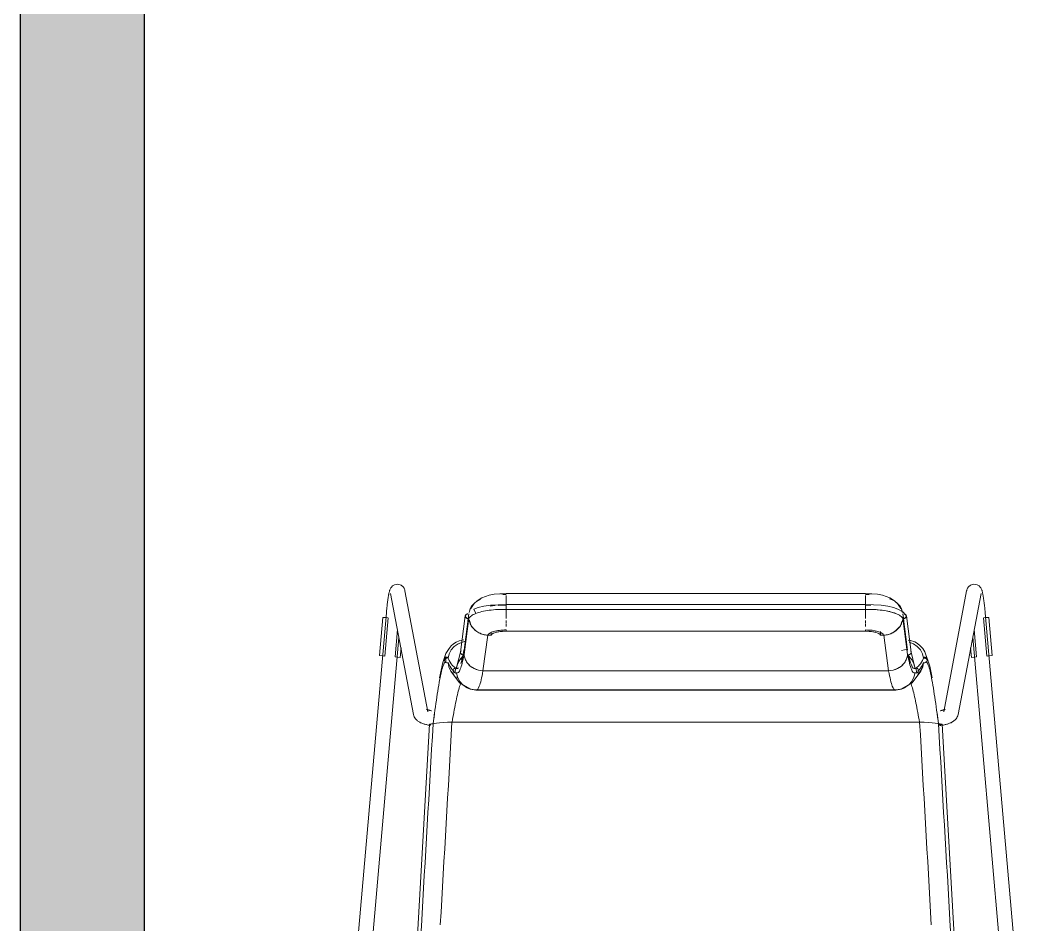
# Model space of a CAD drawing. Header units: millimetres. Extents: x 79795 to 317870, y -36033 to 97293.
# Drawn here: x 162239 to 163069, y 31873 to 32615 of the extents above; entities that cross this region are included whole.
import ezdxf

# ---------------------------------------------------------------- set-up
doc = ezdxf.new("R2010")
doc.units = ezdxf.units.MM
doc.header["$MEASUREMENT"] = 0
for name, color, linetype, lineweight in [('CSM-STL-XX-ZZ-M3-A-XXXX-00001_detached _19_04_21__rvt-1-Level 4$0$A-WALL-PATT', 7, 'CONTINUOUS', 9), ('CSM-STL-XX-ZZ-M3-A-XXXX-00001_detached _19_04_21__rvt-1-Level 4$0$I-WALL', 7, 'CONTINUOUS', 9), ('I-FURN', 8, 'CONTINUOUS', 9)]:
    doc.layers.add(name, color=color, linetype=linetype, lineweight=lineweight)

msp = doc.modelspace()

# ---------------------------------------------------------------- hatches: boundary and pattern name
at = {"layer": 'CSM-STL-XX-ZZ-M3-A-XXXX-00001_detached _19_04_21__rvt-1-Level 4$0$A-WALL-PATT'}
msp.add_hatch(color=256, dxfattribs=at).paths.add_polyline_path([(162238.83, 29859.33), (162340.83, 29859.33), (162340.83, 33860.31), (162238.83, 33860.31), (162238.83, 30097.98)], flags=0)

# ---------------------------------------------------------------- linework, layer by layer
at = {"layer": 'CSM-STL-XX-ZZ-M3-A-XXXX-00001_detached _19_04_21__rvt-1-Level 4$0$I-WALL', "lineweight": 30}
for p, q in [((162238.83, 33860.31), (162238.83, 29859.33)), ((162340.83, 29859.33), (162340.83, 33860.31))]:
    msp.add_line(p, q, dxfattribs=at)
at = {"layer": 'I-FURN'}
for p, q in [((162541.68, 32146.64), (162541.58, 32146.24)), ((162541.8, 32147.04), (162541.68, 32146.64)), ((162541.92, 32147.43), (162541.8, 32147.04)), ((162542.07, 32147.84), (162541.92, 32147.43)), ((162542.23, 32148.27), (162542.07, 32147.84)), ((162542.45, 32148.74), (162542.23, 32148.27)), ((162542.75, 32149.3), (162542.45, 32148.74)), ((162543.23, 32150), (162542.75, 32149.3)), ((162544.09, 32150.91), (162543.23, 32150)), ((162545.74, 32151.95), (162544.09, 32150.91)), ((162548.5, 32152.44), (162545.74, 32151.95)), ((162551.25, 32151.6), (162548.5, 32152.44)), ((162551.25, 32151.6), (162552.83, 32150.28)), ((162552.83, 32150.28), (162553.58, 32149.2)), ((162553.58, 32149.2), (162553.95, 32148.4)), ((162553.95, 32148.4), (162554.17, 32147.78)), ((162554.17, 32147.78), (162554.3, 32147.26)), ((162554.3, 32147.26), (162554.39, 32146.84)), ((162573.2, 32047.55), (162554.39, 32146.84)), ((163015.05, 32146.84), (162996.24, 32047.55)), ((163015.14, 32147.26), (163015.05, 32146.84)), ((163015.28, 32147.78), (163015.14, 32147.26)), ((163015.49, 32148.4), (163015.28, 32147.78)), ((163015.87, 32149.2), (163015.49, 32148.4)), ((163016.61, 32150.28), (163015.87, 32149.2)), ((163018.19, 32151.6), (163016.61, 32150.28)), ((163018.19, 32151.6), (163020.94, 32152.44)), ((163020.94, 32152.44), (163023.7, 32151.95)), ((163023.7, 32151.95), (163025.36, 32150.91)), ((163025.36, 32150.91), (163026.21, 32150)), ((163026.21, 32150), (163026.69, 32149.3)), ((163026.69, 32149.3), (163026.99, 32148.74)), ((163026.99, 32148.74), (163027.21, 32148.27)), ((163027.21, 32148.27), (163027.38, 32147.84)), ((163027.38, 32147.84), (163027.52, 32147.43)), ((163027.52, 32147.43), (163027.65, 32147.04)), ((163027.65, 32147.04), (163027.76, 32146.64)), ((163027.76, 32146.64), (163027.87, 32146.24)), ((162540.16, 32138.26), (162540.07, 32137.6)), ((162540.25, 32138.91), (162540.16, 32138.26)), ((162540.34, 32139.55), (162540.25, 32138.91)), ((162540.43, 32140.17), (162540.34, 32139.55)), ((162540.52, 32140.77), (162540.43, 32140.17)), ((162540.61, 32141.36), (162540.52, 32140.77)), ((162540.71, 32141.92), (162540.61, 32141.36)), ((162540.8, 32142.48), (162540.71, 32141.92)), ((162540.89, 32143.01), (162540.8, 32142.48)), ((162540.99, 32143.52), (162540.89, 32143.01)), ((162541.08, 32144.02), (162540.99, 32143.52)), ((162541.18, 32144.5), (162541.08, 32144.02)), ((162541.27, 32144.96), (162541.18, 32144.5)), ((162541.37, 32145.4), (162541.27, 32144.96)), ((162541.47, 32145.83), (162541.37, 32145.4)), ((162541.58, 32146.24), (162541.47, 32145.83)), ((162542.6, 32144.61), (162561.41, 32045.32)), ((162613.48, 32138.73), (162611, 32136.44)), ((162617.36, 32141.12), (162613.48, 32138.73)), ((162623.41, 32143.25), (162617.36, 32141.12)), ((162627.44, 32144.04), (162623.41, 32143.25)), ((162632.27, 32144.55), (162627.44, 32144.04)), ((162637.3, 32144.66), (162632.27, 32144.55)), ((162637.3, 32144.66), (162637.3, 32144.49)), ((162932.15, 32144.66), (162637.3, 32144.66)), ((162637.3, 32144.36), (162637.3, 32144.64)), ((162637.3, 32141.41), (162637.3, 32143.17)), ((162637.3, 32138.56), (162637.3, 32141.14)), ((162637.3, 32138.4), (162637.3, 32135.38)), ((162637.3, 32135.38), (162637.3, 32138.39)), ((162932.15, 32144.66), (162937.18, 32144.55)), ((162932.15, 32144.49), (162932.15, 32144.66)), ((162932.15, 32144.64), (162932.15, 32144.36)), ((162932.15, 32143.17), (162932.15, 32141.41)), ((162932.15, 32141.14), (162932.15, 32138.56)), ((162932.15, 32135.38), (162932.15, 32138.4)), ((162932.15, 32138.39), (162932.15, 32135.38)), ((162937.18, 32144.55), (162942, 32144.04)), ((162942, 32144.04), (162946.04, 32143.25)), ((162946.04, 32143.25), (162952.08, 32141.12)), ((162952.08, 32141.12), (162955.97, 32138.73)), ((162955.97, 32138.73), (162958.44, 32136.44)), ((163008.03, 32045.32), (163026.84, 32144.61)), ((163027.87, 32146.24), (163027.97, 32145.83)), ((163027.97, 32145.83), (163028.07, 32145.4)), ((163028.07, 32145.4), (163028.17, 32144.96)), ((163028.17, 32144.96), (163028.27, 32144.5)), ((163028.27, 32144.5), (163028.36, 32144.02)), ((163028.36, 32144.02), (163028.46, 32143.52)), ((163028.46, 32143.52), (163028.55, 32143.01)), ((163028.55, 32143.01), (163028.65, 32142.48)), ((163028.65, 32142.48), (163028.74, 32141.92)), ((163028.74, 32141.92), (163028.83, 32141.36)), ((163028.83, 32141.36), (163028.92, 32140.77)), ((163028.92, 32140.77), (163029.01, 32140.17)), ((163029.01, 32140.17), (163029.1, 32139.55)), ((163029.1, 32139.55), (163029.19, 32138.91)), ((163029.19, 32138.91), (163029.28, 32138.26)), ((163029.28, 32138.26), (163029.37, 32137.6)), ((162539.27, 32130.42), (162539.2, 32129.67)), ((162539.34, 32131.17), (162539.27, 32130.42)), ((162539.42, 32131.91), (162539.34, 32131.17)), ((162539.49, 32132.65), (162539.42, 32131.91)), ((162539.57, 32133.39), (162539.49, 32132.65)), ((162539.65, 32134.11), (162539.57, 32133.39)), ((162539.73, 32134.83), (162539.65, 32134.11)), ((162539.82, 32135.54), (162539.73, 32134.83)), ((162539.9, 32136.24), (162539.82, 32135.54)), ((162539.99, 32136.93), (162539.9, 32136.24)), ((162540.07, 32137.6), (162539.99, 32136.93)), ((162608.33, 32132.54), (162608.23, 32132.34)), ((162611, 32136.44), (162608.33, 32132.54)), ((162614.32, 32133.1), (162610.87, 32131.93)), ((162610.87, 32131.93), (162612.63, 32128.39)), ((162619.01, 32134.2), (162614.32, 32133.1)), ((162624.63, 32135.04), (162619.01, 32134.2)), ((162630.75, 32135.53), (162624.63, 32135.04)), ((162637.3, 32135.62), (162630.75, 32135.53)), ((162637.3, 32135.62), (162637.3, 32135.55)), ((162932.15, 32135.62), (162637.3, 32135.62)), ((162637.3, 32131.77), (162637.3, 32135.62)), ((162637.3, 32135.55), (162637.3, 32135.35)), ((162637.3, 32135.35), (162637.3, 32135.05)), ((162637.3, 32135.05), (162637.3, 32134.66)), ((162637.3, 32134.66), (162637.3, 32134.21)), ((162637.3, 32134.21), (162637.3, 32133.71)), ((162637.3, 32133.71), (162637.3, 32133.22)), ((162637.3, 32133.22), (162637.3, 32132.74)), ((162637.3, 32132.74), (162637.3, 32132.32)), ((162637.3, 32132.32), (162637.3, 32131.99)), ((162637.3, 32131.99), (162637.3, 32131.77)), ((162637.3, 32131.69), (162637.3, 32127.88)), ((162637.3, 32127.87), (162637.3, 32131.69)), ((162637.3, 32131.66), (162932.15, 32131.66)), ((162932.15, 32135.62), (162938.69, 32135.53)), ((162932.15, 32135.55), (162932.15, 32135.62)), ((162932.15, 32135.62), (162932.15, 32131.66)), ((162932.15, 32135.35), (162932.15, 32135.55)), ((162932.15, 32135.05), (162932.15, 32135.35)), ((162932.15, 32134.66), (162932.15, 32135.05)), ((162932.15, 32134.21), (162932.15, 32134.66)), ((162932.15, 32133.71), (162932.15, 32134.21)), ((162932.15, 32133.22), (162932.15, 32133.71)), ((162932.15, 32132.74), (162932.15, 32133.22)), ((162932.15, 32132.32), (162932.15, 32132.74)), ((162932.15, 32131.99), (162932.15, 32132.32)), ((162932.15, 32131.77), (162932.15, 32131.99)), ((162932.15, 32131.67), (162932.15, 32131.77)), ((162932.15, 32127.88), (162932.15, 32131.69)), ((162932.15, 32131.69), (162932.15, 32127.87)), ((162938.37, 32131.58), (162932.15, 32131.66)), ((162944.94, 32131.05), (162938.37, 32131.58)), ((162938.69, 32135.53), (162944.81, 32135.04)), ((162944.81, 32135.04), (162950.43, 32134.2)), ((162948.95, 32130.46), (162944.94, 32131.05)), ((162953.38, 32129.49), (162948.95, 32130.46)), ((162950.43, 32134.2), (162955.12, 32133.1)), ((162955.12, 32133.1), (162958.58, 32131.93)), ((162958.44, 32136.44), (162961.12, 32132.54)), ((162958.58, 32131.93), (162962.69, 32129.75)), ((162961.12, 32132.54), (162961.22, 32132.34)), ((162962.69, 32129.75), (162965.24, 32126.85)), ((163029.37, 32137.6), (163029.46, 32136.93)), ((163029.46, 32136.93), (163029.54, 32136.24)), ((163029.54, 32136.24), (163029.63, 32135.54)), ((163029.63, 32135.54), (163029.71, 32134.83)), ((163029.71, 32134.83), (163029.79, 32134.11)), ((163029.79, 32134.11), (163029.87, 32133.39)), ((163029.87, 32133.39), (163029.95, 32132.65)), ((163029.95, 32132.65), (163030.03, 32131.91)), ((163030.03, 32131.91), (163030.1, 32131.17)), ((163030.1, 32131.17), (163030.17, 32130.42)), ((163030.17, 32130.42), (163030.24, 32129.67)), ((162539.12, 32128.76), (162500.17, 31685.44)), ((162533.55, 32093.74), (162536.31, 32125.15)), ((162536.31, 32125.15), (162538.35, 32124.97)), ((162537.78, 32093.37), (162540.54, 32124.78)), ((162538.35, 32124.97), (162540.41, 32124.79)), ((162539.13, 32128.92), (162539.12, 32128.76)), ((162539.2, 32129.67), (162539.13, 32128.92)), ((162603.84, 32126.35), (162599.99, 32096.57)), ((162606.66, 32124.37), (162602.82, 32094.67)), ((162606.68, 32127.91), (162602.84, 32098.22)), ((162606.23, 32124.38), (162605.91, 32121.94)), ((162637.3, 32124.12), (162637.3, 32127.68)), ((162637.3, 32120.65), (162637.3, 32122.5)), ((162932.15, 32127.68), (162932.15, 32124.12)), ((162932.15, 32122.49), (162932.15, 32120.65)), ((162956.82, 32128.39), (162953.38, 32129.49)), ((162966.61, 32098.22), (162962.76, 32127.91)), ((162962.78, 32124.37), (162966.62, 32094.67)), ((162962.91, 32126.72), (162963.53, 32121.94)), ((162969.45, 32096.57), (162965.6, 32126.35)), ((163028.91, 32124.78), (163031.67, 32093.37)), ((163029.03, 32124.79), (163031.09, 32124.97)), ((163030.24, 32129.67), (163030.31, 32128.92)), ((163030.31, 32128.92), (163030.32, 32128.76)), ((163069.27, 31685.44), (163030.32, 32128.76)), ((163031.09, 32124.97), (163033.14, 32125.15)), ((163033.14, 32125.15), (163035.9, 32093.74)), ((162548.2, 32115.11), (162546.23, 32092.63)), ((162628.92, 32112.82), (162631.41, 32113.33)), ((162631.41, 32113.33), (162634.26, 32113.65)), ((162634.26, 32113.65), (162637.3, 32113.76)), ((162637.3, 32117.67), (162637.3, 32120.13)), ((162932.15, 32113.82), (162637.3, 32113.82)), ((162637.3, 32113.76), (162932.15, 32113.76)), ((162932.15, 32120.13), (162932.15, 32117.67)), ((162932.15, 32113.76), (162935.18, 32113.65)), ((162935.18, 32113.65), (162938.04, 32113.33)), ((162938.04, 32113.33), (162940.53, 32112.82)), ((162944.5, 32110.5), (162944.5, 32113.51)), ((163023.22, 32092.63), (163021.23, 32115.23)), ((162512.13, 31684.39), (162549.41, 32108.74)), ((162598.8, 32105.76), (162596.43, 32104.74)), ((162601.44, 32104.91), (162597.93, 32103.51)), ((162601.3, 32106.42), (162598.8, 32105.76)), ((162602.72, 32106.57), (162601.3, 32106.42)), ((162603.18, 32105.28), (162601.44, 32104.91)), ((162601.45, 32104.9), (162603.19, 32105.28)), ((162618.37, 32081.29), (162622.23, 32110.57)), ((162622.23, 32110.57), (162624.94, 32110.5)), ((162624.94, 32112.16), (162624.94, 32110.5)), ((162624.94, 32110.5), (162625.58, 32111.36)), ((162625.58, 32111.36), (162626.93, 32112.15)), ((162626.93, 32112.15), (162628.92, 32112.82)), ((162940.53, 32112.82), (162942.51, 32112.15)), ((162942.51, 32112.15), (162943.86, 32111.36)), ((162943.86, 32111.36), (162944.5, 32110.5)), ((162944.5, 32110.5), (162947.22, 32110.57)), ((162947.22, 32110.57), (162951.08, 32081.29)), ((162968.99, 32106.25), (162967.22, 32106.48)), ((162971.52, 32103.51), (162968, 32104.91)), ((162972.59, 32104.95), (162968.99, 32106.25)), ((162974.86, 32103.61), (162972.59, 32104.95)), ((163020.02, 32108.89), (163057.32, 31684.39)), ((162550.46, 32092.26), (162551.15, 32100.15)), ((162590.52, 32099.71), (162588.01, 32095.6)), ((162592.25, 32101.68), (162590.52, 32099.71)), ((162592.36, 32098.51), (162590.62, 32095.19)), ((162594.23, 32103.36), (162592.25, 32101.68)), ((162594.84, 32101.34), (162592.36, 32098.51)), ((162596.43, 32104.74), (162594.23, 32103.36)), ((162597.93, 32103.51), (162594.84, 32101.34)), ((162600, 32096.65), (162597.03, 32085.04)), ((162600.04, 32096.81), (162599.97, 32096.34)), ((162600.23, 32097.25), (162600.04, 32096.81)), ((162600.52, 32097.64), (162600.23, 32097.25)), ((162601.59, 32092.7), (162602.96, 32099)), ((162966.48, 32099), (162961.66, 32098.04)), ((162969.4, 32096.81), (162969.22, 32097.25)), ((162969.47, 32096.34), (162969.4, 32096.81)), ((162969.44, 32096.65), (162972.41, 32085.04)), ((162974.6, 32101.34), (162971.52, 32103.51)), ((162977.08, 32098.51), (162974.6, 32101.34)), ((162977.03, 32101.83), (162974.86, 32103.61)), ((162979.02, 32099.59), (162977.03, 32101.83)), ((162978.82, 32095.19), (162977.08, 32098.51)), ((162980.84, 32096.76), (162979.02, 32099.59)), ((162984.83, 32085.05), (162980.84, 32096.76)), ((163018.29, 32100.15), (163018.99, 32092.26)), ((162535.59, 32093.56), (162533.55, 32093.74)), ((162537.65, 32093.38), (162535.59, 32093.56)), ((162548.41, 32092.44), (162546.35, 32092.62)), ((162550.46, 32092.26), (162548.41, 32092.44)), ((162588.01, 32095.6), (162585.34, 32087.97)), ((162586.92, 32090.34), (162586.84, 32089.86)), ((162586.84, 32089.86), (162586.9, 32089.37)), ((162586.85, 32089.86), (162586.92, 32090.34)), ((162586.91, 32089.37), (162586.85, 32089.86)), ((162586.9, 32089.37), (162587.08, 32088.91)), ((162587.09, 32088.91), (162586.91, 32089.37)), ((162587.11, 32090.8), (162586.92, 32090.34)), ((162586.92, 32090.34), (162587.12, 32090.79)), ((162587.08, 32088.91), (162587.37, 32088.51)), ((162587.38, 32088.51), (162587.09, 32088.91)), ((162587.41, 32091.19), (162587.11, 32090.8)), ((162587.12, 32090.79), (162587.42, 32091.19)), ((162587.37, 32088.51), (162587.75, 32088.19)), ((162587.76, 32088.19), (162587.38, 32088.51)), ((162587.8, 32091.5), (162587.41, 32091.19)), ((162587.42, 32091.19), (162587.8, 32091.49)), ((162588.81, 32092.48), (162587.65, 32092.8)), ((162587.65, 32092.8), (162587.84, 32088.95)), ((162587.75, 32088.19), (162588.2, 32087.98)), ((162588.2, 32087.98), (162587.76, 32088.19)), ((162587.8, 32091.49), (162588.26, 32091.69)), ((162588.26, 32091.69), (162587.8, 32091.5)), ((162588.75, 32091.77), (162588.26, 32091.69)), ((162588.26, 32091.69), (162588.75, 32091.76)), ((162589.25, 32091.72), (162589.72, 32091.56)), ((162589.72, 32091.56), (162589.25, 32091.72)), ((162590.62, 32095.19), (162589.72, 32091.56)), ((162599.32, 32090.3), (162597.57, 32086.9)), ((162601.83, 32093.17), (162599.32, 32090.3)), ((162599.97, 32096.34), (162600.04, 32095.87)), ((162600.04, 32095.87), (162600.23, 32095.43)), ((162600.23, 32095.43), (162600.53, 32095.05)), ((162600.53, 32095.05), (162600.91, 32094.75)), ((162600.83, 32090.27), (162601.59, 32092.7)), ((162600.91, 32094.75), (162601.36, 32094.55)), ((162601.36, 32094.55), (162601.85, 32094.47)), ((162601.85, 32094.47), (162602.35, 32094.51)), ((162967.1, 32094.51), (162967.59, 32094.47)), ((162967.59, 32094.47), (162968.08, 32094.55)), ((162970.12, 32090.3), (162967.61, 32093.17)), ((162968.08, 32094.55), (162968.54, 32094.75)), ((162968.54, 32094.75), (162968.92, 32095.05)), ((162968.92, 32095.05), (162969.21, 32095.43)), ((162969.21, 32095.43), (162969.4, 32095.87)), ((162969.4, 32095.87), (162969.47, 32096.34)), ((162971.87, 32086.9), (162970.12, 32090.3)), ((162979.72, 32091.56), (162978.82, 32095.19)), ((162979.72, 32091.56), (162980.19, 32091.72)), ((162980.19, 32091.72), (162979.72, 32091.56)), ((162980.69, 32091.77), (162980.19, 32091.72)), ((162980.19, 32091.72), (162980.69, 32091.76)), ((162981.19, 32091.69), (162980.69, 32091.77)), ((162980.69, 32091.76), (162981.19, 32091.69)), ((162981.19, 32091.69), (162981.64, 32091.49)), ((162981.64, 32091.5), (162981.19, 32091.69)), ((162981.69, 32088.19), (162981.24, 32087.98)), ((162981.24, 32087.98), (162981.69, 32088.19)), ((162982.03, 32091.19), (162981.64, 32091.5)), ((162981.64, 32091.49), (162982.03, 32091.19)), ((162982.07, 32088.51), (162981.69, 32088.19)), ((162981.69, 32088.19), (162982.07, 32088.51)), ((162982.03, 32091.19), (162982.33, 32090.79)), ((162982.33, 32090.8), (162982.03, 32091.19)), ((162982.36, 32088.91), (162982.07, 32088.51)), ((162982.07, 32088.51), (162982.36, 32088.91)), ((162982.53, 32090.34), (162982.33, 32090.8)), ((162982.33, 32090.79), (162982.52, 32090.34)), ((162982.54, 32089.37), (162982.36, 32088.91)), ((162982.36, 32088.91), (162982.54, 32089.37)), ((162982.52, 32090.34), (162982.6, 32089.86)), ((162982.6, 32089.86), (162982.53, 32090.34)), ((162982.6, 32089.86), (162982.54, 32089.37)), ((162982.54, 32089.37), (162982.6, 32089.86)), ((163021.03, 32092.44), (163018.99, 32092.26)), ((163023.1, 32092.62), (163021.03, 32092.44)), ((163033.85, 32093.56), (163031.79, 32093.38)), ((163035.9, 32093.74), (163033.85, 32093.56)), ((162585.34, 32087.97), (162583.45, 32079.45)), ((162588.7, 32087.89), (162588.2, 32087.98)), ((162588.2, 32087.98), (162588.69, 32087.89)), ((162588.69, 32087.89), (162589.19, 32087.92)), ((162589.19, 32087.92), (162588.7, 32087.89)), ((162589.67, 32088.07), (162589.19, 32087.92)), ((162589.19, 32087.92), (162589.67, 32088.07)), ((162590.46, 32084.46), (162589.67, 32088.07)), ((162589.67, 32088.07), (162590.45, 32084.46)), ((162590.45, 32084.46), (162592.09, 32081.13)), ((162592.1, 32081.14), (162590.46, 32084.46)), ((162592.04, 32081.06), (162591.15, 32082.81)), ((162599.03, 32071.52), (162592.04, 32081.06)), ((162592.09, 32081.13), (162594.5, 32078.3)), ((162594.5, 32078.3), (162592.1, 32081.13)), ((162593.84, 32081.44), (162593.91, 32081.93)), ((162593.9, 32081.93), (162593.84, 32081.44)), ((162593.91, 32080.95), (162593.84, 32081.44)), ((162593.84, 32081.44), (162593.9, 32080.95)), ((162594.09, 32082.39), (162593.9, 32081.93)), ((162593.9, 32080.95), (162594.09, 32080.48)), ((162593.91, 32081.93), (162594.1, 32082.39)), ((162594.1, 32080.49), (162593.91, 32080.95)), ((162594.39, 32082.79), (162594.09, 32082.39)), ((162594.09, 32080.48), (162594.39, 32080.08)), ((162594.1, 32082.39), (162594.39, 32082.79)), ((162594.39, 32080.08), (162594.1, 32080.49)), ((162594.77, 32083.11), (162594.39, 32082.79)), ((162594.39, 32082.79), (162594.77, 32083.1)), ((162594.77, 32079.77), (162594.39, 32080.08)), ((162594.39, 32080.08), (162594.77, 32079.77)), ((162594.77, 32083.1), (162595.22, 32083.31)), ((162595.22, 32083.31), (162594.77, 32083.11)), ((162597.03, 32085.04), (162594.87, 32079.71)), ((162596, 32083.47), (162595.16, 32079.58)), ((162595.22, 32083.31), (162595.71, 32083.39)), ((162595.71, 32083.39), (162595.22, 32083.31)), ((162595.71, 32083.39), (162596.21, 32083.35)), ((162596.21, 32083.35), (162595.71, 32083.39)), ((162596.21, 32083.35), (162596.68, 32083.19)), ((162596.68, 32083.19), (162596.21, 32083.35)), ((162597.57, 32086.9), (162596.68, 32083.19)), ((162605.45, 32087.9), (162607.94, 32085.16)), ((162607.94, 32085.16), (162611.05, 32083.08)), ((162611.05, 32083.08), (162614.6, 32081.77)), ((162614.6, 32081.77), (162618.37, 32081.29)), ((162951.08, 32081.29), (162618.37, 32081.29)), ((162618.37, 32081.29), (162951.08, 32081.29)), ((162951.08, 32081.29), (162954.85, 32081.77)), ((162954.85, 32081.77), (162958.39, 32083.08)), ((162958.39, 32083.08), (162961.51, 32085.16)), ((162961.51, 32085.16), (162964, 32087.9)), ((162970.42, 32071.52), (162977.4, 32081.06)), ((162972.77, 32083.19), (162971.87, 32086.9)), ((162972.41, 32085.04), (162972.73, 32083.17)), ((162972.76, 32083.19), (162973.23, 32083.35)), ((162973.24, 32083.35), (162972.77, 32083.19)), ((162973.23, 32083.35), (162973.73, 32083.39)), ((162973.73, 32083.39), (162973.24, 32083.35)), ((162974.28, 32079.58), (162973.44, 32083.47)), ((162973.73, 32083.39), (162974.22, 32083.31)), ((162974.22, 32083.31), (162973.73, 32083.39)), ((162974.22, 32083.31), (162974.67, 32083.1)), ((162974.68, 32083.11), (162974.22, 32083.31)), ((162974.67, 32083.1), (162975.05, 32082.79)), ((162975.05, 32080.08), (162974.67, 32079.77)), ((162975.06, 32082.79), (162974.68, 32083.11)), ((162974.68, 32079.77), (162975.06, 32080.08)), ((162977.34, 32081.14), (162974.95, 32078.3)), ((162974.95, 32078.3), (162977.35, 32081.13)), ((162975.05, 32082.79), (162975.35, 32082.39)), ((162975.35, 32082.39), (162975.06, 32082.79)), ((162975.35, 32080.49), (162975.05, 32080.08)), ((162975.06, 32080.08), (162975.35, 32080.48)), ((162975.35, 32082.39), (162975.54, 32081.93)), ((162975.54, 32081.93), (162975.35, 32082.39)), ((162975.54, 32080.95), (162975.35, 32080.49)), ((162975.35, 32080.48), (162975.54, 32080.95)), ((162975.54, 32081.93), (162975.6, 32081.44)), ((162975.61, 32081.44), (162975.54, 32081.93)), ((162975.6, 32081.44), (162975.54, 32080.95)), ((162975.54, 32080.95), (162975.61, 32081.44)), ((162978.98, 32084.46), (162977.34, 32081.14)), ((162977.35, 32081.13), (162978.99, 32084.46)), ((162977.4, 32081.06), (162978.29, 32082.81)), ((162979.77, 32088.07), (162978.98, 32084.46)), ((162978.99, 32084.46), (162979.77, 32088.07)), ((162980.25, 32087.92), (162979.77, 32088.07)), ((162979.77, 32088.07), (162980.25, 32087.92)), ((162980.75, 32087.89), (162980.25, 32087.92)), ((162980.25, 32087.92), (162980.75, 32087.89)), ((162981.24, 32087.98), (162980.75, 32087.89)), ((162980.75, 32087.89), (162981.24, 32087.98)), ((162986.73, 32075.39), (162984.83, 32085.05)), ((162583.45, 32079.45), (162582.71, 32075.39)), ((162595.22, 32079.57), (162594.77, 32079.77)), ((162594.77, 32079.77), (162595.22, 32079.56)), ((162595.71, 32079.48), (162595.22, 32079.57)), ((162595.22, 32079.56), (162595.71, 32079.48)), ((162596.21, 32079.52), (162595.71, 32079.48)), ((162595.71, 32079.48), (162596.21, 32079.52)), ((162596.68, 32079.69), (162596.21, 32079.52)), ((162596.21, 32079.52), (162596.68, 32079.68)), ((162596.68, 32079.68), (162597.57, 32075.97)), ((162597.57, 32075.97), (162599.32, 32072.57)), ((162599.33, 32072.58), (162597.58, 32075.97)), ((162599.32, 32072.57), (162601.83, 32069.7)), ((162601.84, 32069.71), (162599.33, 32072.58)), ((162970.11, 32072.58), (162967.61, 32069.71)), ((162967.61, 32069.7), (162970.12, 32072.57)), ((162971.87, 32075.97), (162970.11, 32072.58)), ((162970.12, 32072.57), (162971.87, 32075.97)), ((162971.7, 32079.67), (162974.58, 32079.71)), ((162971.87, 32075.97), (162972.77, 32079.68)), ((162973.23, 32079.52), (162972.76, 32079.69)), ((162972.77, 32079.68), (162973.24, 32079.52)), ((162973.73, 32079.48), (162973.23, 32079.52)), ((162973.24, 32079.52), (162973.73, 32079.48)), ((162974.22, 32079.57), (162973.73, 32079.48)), ((162973.73, 32079.48), (162974.22, 32079.56)), ((162974.67, 32079.77), (162974.22, 32079.57)), ((162974.22, 32079.56), (162974.68, 32079.77)), ((162607.68, 32066.41), (162599.03, 32071.52)), ((162601.83, 32069.7), (162604.97, 32067.53)), ((162604.97, 32067.54), (162601.84, 32069.71)), ((162607.83, 32066.34), (162604.65, 32067.71)), ((162608.54, 32066.17), (162604.97, 32067.54)), ((162604.97, 32067.53), (162608.54, 32066.17)), ((162612.87, 32065.54), (162607.83, 32066.34)), ((162612.33, 32065.69), (162608.54, 32066.17)), ((162608.54, 32066.17), (162612.33, 32065.69)), ((162957.11, 32065.69), (162612.33, 32065.69)), ((162612.33, 32065.69), (162957.11, 32065.69)), ((162612.87, 32065.54), (162917.67, 32065.54)), ((162917.67, 32065.54), (162956.58, 32065.54)), ((162956.58, 32065.54), (162961.61, 32066.34)), ((162960.9, 32066.17), (162957.11, 32065.69)), ((162957.11, 32065.69), (162960.91, 32066.17)), ((162964.47, 32067.54), (162960.9, 32066.17)), ((162960.91, 32066.17), (162964.48, 32067.53)), ((162961.61, 32066.34), (162964.79, 32067.71)), ((162961.76, 32066.41), (162970.42, 32071.52)), ((162967.61, 32069.71), (162964.47, 32067.54)), ((162964.48, 32067.53), (162967.61, 32069.7)), ((162571.98, 32049.78), (162572.01, 32049.77)), ((162572.01, 32049.77), (162572.08, 32049.72)), ((162572.08, 32049.72), (162572.17, 32049.68)), ((162572.17, 32049.68), (162572.32, 32049.6)), ((162572.32, 32049.6), (162572.52, 32049.52)), ((162572.52, 32049.52), (162572.75, 32049.42)), ((162572.75, 32049.42), (162573.02, 32049.32)), ((162573.02, 32049.32), (162573.32, 32049.21)), ((162573.32, 32049.21), (162573.66, 32049.11)), ((162573.66, 32049.11), (162574.02, 32049)), ((162574.02, 32049), (162574.42, 32048.89)), ((162574.42, 32048.89), (162574.84, 32048.78)), ((162574.84, 32048.78), (162575.28, 32048.68)), ((162575.28, 32048.68), (162575.75, 32048.58)), ((162575.75, 32048.58), (162576.24, 32048.48)), ((162993.69, 32048.58), (162993.2, 32048.48)), ((162994.16, 32048.68), (162993.69, 32048.58)), ((162994.61, 32048.78), (162994.16, 32048.68)), ((162995.03, 32048.89), (162994.61, 32048.78)), ((162995.42, 32049), (162995.03, 32048.89)), ((162995.79, 32049.11), (162995.42, 32049)), ((162996.12, 32049.21), (162995.79, 32049.11)), ((162996.43, 32049.32), (162996.12, 32049.21)), ((162996.7, 32049.42), (162996.43, 32049.32)), ((162996.93, 32049.52), (162996.7, 32049.42)), ((162997.12, 32049.6), (162996.93, 32049.52)), ((162997.28, 32049.68), (162997.12, 32049.6)), ((162997.36, 32049.72), (162997.28, 32049.68)), ((162997.44, 32049.77), (162997.36, 32049.72)), ((162997.46, 32049.78), (162997.44, 32049.77)), ((162561.41, 32045.32), (162561.67, 32044.33)), ((162561.67, 32044.33), (162562.04, 32043.44)), ((162562.04, 32043.44), (162562.47, 32042.65)), ((162562.47, 32042.65), (162562.96, 32041.96)), ((162562.96, 32041.96), (162563.47, 32041.36)), ((162563.47, 32041.36), (162563.99, 32040.84)), ((162563.99, 32040.84), (162564.52, 32040.39)), ((162564.52, 32040.39), (162565.05, 32039.99)), ((162565.05, 32039.99), (162565.59, 32039.63)), ((162565.59, 32039.63), (162566.13, 32039.31)), ((162566.13, 32039.31), (162566.66, 32039.02)), ((162566.66, 32039.02), (162567.21, 32038.74)), ((162567.21, 32038.74), (162567.77, 32038.49)), ((162567.77, 32038.49), (162568.34, 32038.26)), ((162580.12, 32038.43), (162578.37, 32038.06)), ((162578.37, 32038.06), (162580.11, 32038.43)), ((162582.62, 32038.74), (162580.12, 32038.43)), ((162580.12, 32038.43), (162582.58, 32038.74)), ((162582.61, 32038.74), (162585.67, 32038.98)), ((162585.72, 32038.98), (162582.62, 32038.74)), ((162589.25, 32039.13), (162585.72, 32038.98)), ((162585.72, 32038.98), (162589.19, 32039.13)), ((162593.02, 32039.19), (162589.25, 32039.13)), ((162589.25, 32039.13), (162592.94, 32039.19)), ((162976.42, 32039.19), (162593.02, 32039.19)), ((162593.02, 32039.19), (162976.42, 32039.19)), ((162980.19, 32039.13), (162976.42, 32039.19)), ((162976.5, 32039.19), (162980.19, 32039.13)), ((162983.73, 32038.98), (162980.19, 32039.13)), ((162980.25, 32039.13), (162983.73, 32038.98)), ((162986.83, 32038.74), (162983.73, 32038.98)), ((162983.77, 32038.98), (162986.83, 32038.74)), ((162989.32, 32038.43), (162986.83, 32038.74)), ((162986.86, 32038.74), (162989.32, 32038.43)), ((162991.07, 32038.06), (162989.32, 32038.43)), ((162989.33, 32038.43), (162991.07, 32038.06)), ((163001.67, 32038.49), (163001.1, 32038.26)), ((163002.23, 32038.74), (163001.67, 32038.49)), ((163002.78, 32039.02), (163002.23, 32038.74)), ((163003.32, 32039.31), (163002.78, 32039.02)), ((163003.86, 32039.63), (163003.32, 32039.31)), ((163004.39, 32039.99), (163003.86, 32039.63)), ((163004.93, 32040.39), (163004.39, 32039.99)), ((163005.46, 32040.84), (163004.93, 32040.39)), ((163005.98, 32041.36), (163005.46, 32040.84)), ((163006.49, 32041.96), (163005.98, 32041.36)), ((163006.97, 32042.65), (163006.49, 32041.96)), ((163007.41, 32043.44), (163006.97, 32042.65)), ((163007.77, 32044.33), (163007.41, 32043.44)), ((163008.03, 32045.32), (163007.77, 32044.33)), ((162555.32, 31705.56), (162574.6, 32037.47)), ((162568.34, 32038.26), (162568.93, 32038.04)), ((162568.93, 32038.04), (162569.52, 32037.83)), ((162569.52, 32037.83), (162570.12, 32037.64)), ((162570.12, 32037.64), (162570.74, 32037.45)), ((162570.74, 32037.45), (162571.37, 32037.28)), ((162571.37, 32037.28), (162572.01, 32037.12)), ((162572.01, 32037.12), (162572.67, 32036.97)), ((162572.67, 32036.97), (162573.34, 32036.82)), ((162573.34, 32036.82), (162574.02, 32036.69)), ((162574.02, 32036.69), (162574.71, 32036.56)), ((162574.67, 32037.42), (162574.6, 32037.47)), ((162574.61, 32037.47), (162574.67, 32037.42)), ((162574.71, 32036.56), (162575.41, 32036.45)), ((162574.85, 32037.37), (162575.14, 32037.33)), ((162575.14, 32037.33), (162574.85, 32037.37)), ((162575.17, 32037.62), (162574.87, 32037.58)), ((162574.87, 32037.58), (162575.17, 32037.62)), ((162575.14, 32037.33), (162575.52, 32037.29)), ((162575.52, 32037.29), (162575.14, 32037.33)), ((162575.56, 32037.65), (162575.17, 32037.62)), ((162575.17, 32037.62), (162575.55, 32037.65)), ((162575.55, 32037.65), (162576.01, 32037.68)), ((162576.01, 32037.68), (162575.56, 32037.65)), ((162576.5, 32037.68), (162576.01, 32037.68)), ((162576.01, 32037.68), (162576.5, 32037.68)), ((162577, 32037.68), (162576.5, 32037.68)), ((162576.5, 32037.68), (162577, 32037.68)), ((162577.47, 32037.66), (162577, 32037.68)), ((162577, 32037.68), (162577.47, 32037.66)), ((162578.37, 32038.06), (162577.47, 32037.66)), ((162577.47, 32037.66), (162578.37, 32038.06)), ((162991.97, 32037.66), (162991.07, 32038.06)), ((162991.07, 32038.06), (162991.97, 32037.66)), ((162992.44, 32037.68), (162991.97, 32037.66)), ((162991.97, 32037.66), (162992.44, 32037.68)), ((162992.94, 32037.68), (162992.44, 32037.68)), ((162992.44, 32037.68), (162992.94, 32037.68)), ((162992.48, 32037.26), (162992.98, 32037.26)), ((162992.98, 32037.26), (162992.48, 32037.26)), ((162993.31, 32036.34), (162992.59, 32036.24)), ((162993.43, 32037.68), (162992.94, 32037.68)), ((162992.94, 32037.68), (162993.44, 32037.68)), ((162992.98, 32037.26), (162993.47, 32037.27)), ((162993.47, 32037.27), (162992.98, 32037.26)), ((162994.03, 32036.45), (162993.31, 32036.34)), ((162993.89, 32037.65), (162993.43, 32037.68)), ((162993.44, 32037.68), (162993.89, 32037.65)), ((162993.47, 32037.27), (162993.92, 32037.29)), ((162993.92, 32037.29), (162993.47, 32037.27)), ((162994.27, 32037.62), (162993.89, 32037.65)), ((162993.89, 32037.65), (162994.28, 32037.62)), ((162993.92, 32037.29), (162994.3, 32037.33)), ((162994.3, 32037.33), (162993.92, 32037.29)), ((162994.57, 32037.58), (162994.27, 32037.62)), ((162994.28, 32037.62), (162994.58, 32037.58)), ((162994.3, 32037.33), (162994.59, 32037.37)), ((162994.59, 32037.37), (162994.3, 32037.33)), ((162994.76, 32037.53), (162994.57, 32037.58)), ((162994.58, 32037.58), (162994.77, 32037.53)), ((162994.59, 32037.37), (162994.77, 32037.42)), ((162994.78, 32037.42), (162994.59, 32037.37)), ((162995.43, 32036.69), (162994.73, 32036.56)), ((162994.84, 32037.47), (162994.76, 32037.53)), ((162994.77, 32037.53), (162994.84, 32037.47)), ((162994.77, 32037.42), (162994.84, 32037.47)), ((162994.84, 32037.47), (162994.78, 32037.42)), ((163014.13, 31705.56), (162994.84, 32037.47)), ((162996.11, 32036.82), (162995.43, 32036.69)), ((162996.78, 32036.97), (162996.11, 32036.82)), ((162997.43, 32037.12), (162996.78, 32036.97)), ((162998.07, 32037.28), (162997.43, 32037.12)), ((162998.7, 32037.45), (162998.07, 32037.28)), ((162999.32, 32037.64), (162998.7, 32037.45)), ((162999.93, 32037.83), (162999.32, 32037.64)), ((163000.52, 32038.04), (162999.93, 32037.83)), ((163001.1, 32038.26), (163000.52, 32038.04))]:
    msp.add_line(p, q, dxfattribs=at)
for centre, major_axis, ratio, start_param, end_param in [((162637.3, 32140.38), (-12.4, 0), 0.287441, 4.712389, 4.932602), ((162932.15, 32140.38), (12.4, 0), 0.287441, 1.332781, 1.570796), ((162637.3, 32128.91), (0, 15.75), 0.000004, 2.669107, 2.851347), ((162932.15, 32128.91), (0, 15.75), 0.000004, 3.431839, 3.614078), ((162601.94, 32096.34), (1.96, 0), 0.955139, 2.379629, 4.923331), ((162967.51, 32096.34), (1.96, 0), 0.955139, 4.501447, 6.790779), ((162618.5, 32096.36), (15.78, 0), 0.955139, 3.254129, 3.495629), ((162618.5, 32096.36), (15.78, 0), 0.955139, 3.495799, 3.737346), ((162950.95, 32096.36), (15.78, 0), 0.955139, 5.687432, 5.928979), ((162950.95, 32096.36), (15.78, 0), 0.955139, 5.929149, 6.170649), ((162618.5, 32096.36), (15.78, 0), 0.955139, 3.737469, 4.704147), ((162950.95, 32096.36), (15.78, 0), 0.955139, 4.720632, 5.68731)]:
    msp.add_ellipse(centre, major_axis=major_axis, ratio=ratio, start_param=start_param, end_param=end_param, dxfattribs=at)
for points, knots in [([(162616.43, 32139.82), (162615.91, 32139.63), (162614.57, 32139.06), (162613.31, 32138.32), (162612.58, 32137.79)], [0.260519, 0.260519, 0.260519, 0.260519, 0.3333333, 0.4544474, 0.4544474, 0.4544474, 0.4544474]), ([(162962.57, 32129.02), (162962.41, 32129.79), (162961.84, 32131.7), (162960.29, 32134.56), (162958.28, 32136.74), (162956.89, 32137.75), (162956.49, 32138.02)], [0.0592823, 0.0592823, 0.0592823, 0.0592823, 0.1666667, 0.3333333, 0.5, 0.565028, 0.565028, 0.565028, 0.565028]), ([(162611.79, 32137.17), (162610.85, 32136.37), (162609.17, 32134.56), (162607.57, 32131.74), (162607.11, 32129.83), (162606.95, 32129.09)], [0.5, 0.5, 0.5, 0.5, 0.6666667, 0.8333333, 0.9365189, 0.9365189, 0.9365189, 0.9365189]), ([(162612.63, 32128.39), (162614.05, 32128.94), (162617.38, 32129.93), (162623.44, 32131.03), (162630.3, 32131.66), (162634.95, 32131.73), (162637.3, 32131.69)], [0.3397465, 0.3397465, 0.3397465, 0.3397465, 0.5, 0.6666667, 0.8333333, 0.9999948, 0.9999948, 0.9999948, 0.9999948]), ([(162605.81, 32127.95), (162605.67, 32127.96), (162605.44, 32127.94), (162605.15, 32127.87), (162604.88, 32127.77), (162604.57, 32127.59), (162604.25, 32127.3), (162604.01, 32126.94), (162603.88, 32126.59), (162603.83, 32126.28), (162603.83, 32126.01), (162603.86, 32125.74), (162603.93, 32125.49), (162604.05, 32125.24), (162604.24, 32124.93), (162604.56, 32124.61), (162604.96, 32124.37), (162605.31, 32124.25), (162605.57, 32124.21), (162605.74, 32124.19), (162605.81, 32124.18)], [0.1111111, 0.1111111, 0.1111111, 0.1111111, 0.1666667, 0.1944444, 0.2222222, 0.2777778, 0.3333333, 0.3888889, 0.4444444, 0.4791667, 0.5138889, 0.5486111, 0.5833333, 0.6180556, 0.6527778, 0.7222222, 0.7916667, 0.8263889, 0.8611111, 0.8888889, 0.8888889, 0.8888889, 0.8888889]), ([(162605.41, 32124.28), (162605.29, 32124.32), (162605.06, 32124.41), (162604.65, 32124.69), (162604.19, 32125.24), (162603.94, 32126.11), (162604.17, 32126.89), (162604.56, 32127.4), (162604.95, 32127.7), (162605.41, 32127.89), (162605.73, 32127.93), (162605.9, 32127.94)], [-0.8125, -0.8125, -0.8125, -0.8125, -0.765625, -0.71875, -0.625, -0.5, -0.375, -0.3125, -0.25, -0.1875, -0.125, -0.125, -0.125, -0.125]), ([(162962.78, 32124.37), (162962.92, 32124.31), (162963.14, 32124.24), (162963.42, 32124.19), (162963.7, 32124.18), (162964, 32124.22), (162964.29, 32124.3), (162964.56, 32124.41), (162964.88, 32124.61), (162965.2, 32124.92), (162965.43, 32125.29), (162965.56, 32125.64), (162965.61, 32125.96), (162965.62, 32126.23), (162965.58, 32126.49), (162965.51, 32126.74), (162965.4, 32126.99), (162965.2, 32127.29), (162964.88, 32127.6), (162964.48, 32127.81), (162964.13, 32127.91), (162963.87, 32127.95), (162963.71, 32127.95), (162963.64, 32127.95)], [0, 0, 0, 0, 0.0555556, 0.0833333, 0.1111111, 0.1666667, 0.1944444, 0.2222222, 0.2777778, 0.3333333, 0.3888889, 0.4444444, 0.4791667, 0.5138889, 0.5486111, 0.5833333, 0.6180556, 0.6527778, 0.7222222, 0.7916667, 0.8263889, 0.8611111, 0.8888889, 0.8888889, 0.8888889, 0.8888889]), ([(162963.54, 32127.94), (162963.71, 32127.93), (162964, 32127.89), (162964.38, 32127.75), (162964.8, 32127.49), (162965.25, 32126.97), (162965.5, 32126.11), (162965.27, 32125.32), (162964.88, 32124.79), (162964.49, 32124.47), (162964.19, 32124.33), (162964.03, 32124.28)], [-0.875, -0.875, -0.875, -0.875, -0.8125, -0.765625, -0.71875, -0.625, -0.5, -0.375, -0.3125, -0.25, -0.1875, -0.1875, -0.1875, -0.1875]), ([(162618.69, 32111.12), (162617.46, 32111.45), (162613.94, 32112.87), (162610.63, 32115.34), (162609.5, 32117.49)], [-0.8333333, -0.8333333, -0.8333333, -0.8333333, -0.6666667, -0.3333333, -0.3333333, -0.3333333, -0.3333333]), ([(162959.87, 32117.38), (162958.44, 32115.37), (162955.53, 32112.91), (162952, 32111.36), (162950.75, 32111.12)], [-0.6605257, -0.6605257, -0.6605257, -0.6605257, -0.3333333, -0.1666667, -0.1666667, -0.1666667, -0.1666667]), ([(162577.47, 32037.66), (162578.49, 32045.21), (162580.52, 32060.42), (162583.57, 32078.86), (162586.01, 32087.16), (162587.43, 32088.76), (162587.84, 32088.95)], [0, 0, 0, 0, 0.25, 0.5, 0.75, 0.8499411, 0.8499411, 0.8499411, 0.8499411]), ([(162586.12, 32089.79), (162586.3, 32090.24), (162587.5, 32092.9), (162588.7, 32093.11), (162589.72, 32091.56)], [0.7068117, 0.7068117, 0.7068117, 0.7068117, 0.75, 1, 1, 1, 1]), ([(162589.72, 32091.56), (162590.88, 32089.16), (162592.97, 32085.73), (162595.07, 32083.94), (162596, 32083.47)], [0, 0, 0, 0, 0.5, 0.9025383, 0.9025383, 0.9025383, 0.9025383]), ([(162972.76, 32083.19), (162971.74, 32082.64), (162969.93, 32084.37), (162968.11, 32090.86), (162967.32, 32094.57)], [0, 0, 0, 0, 0.5, 0.8877852, 0.8877852, 0.8877852, 0.8877852]), ([(162979.72, 32091.56), (162978.56, 32089.16), (162976.47, 32085.73), (162974.38, 32083.94), (162973.44, 32083.47)], [0, 0, 0, 0, 0.5, 0.9025379, 0.9025379, 0.9025379, 0.9025379]), ([(162983.57, 32089.14), (162983.31, 32089.86), (162982.03, 32092.88), (162980.75, 32093.11), (162979.72, 32091.56)], [0.6866019, 0.6866019, 0.6866019, 0.6866019, 0.75, 1, 1, 1, 1]), ([(162991.97, 32037.66), (162990.95, 32045.21), (162988.92, 32060.42), (162985.87, 32078.86), (162983.43, 32087.16), (162982.01, 32088.76), (162981.6, 32088.95)], [0, 0, 0, 0, 0.25, 0.5, 0.75, 0.8499412, 0.8499412, 0.8499412, 0.8499412]), ([(162589.67, 32088.07), (162590.84, 32085.66), (162592.46, 32083.01), (162594.09, 32081.34), (162594.55, 32080.94)], [0, 0, 0, 0, 0.5, 0.6963068, 0.6963068, 0.6963068, 0.6963068]), ([(162612.87, 32065.54), (162613.7, 32065.54), (162615.53, 32067.92), (162617.36, 32075.56), (162618.37, 32081.29)], [0.0892847, 0.0892847, 0.0892847, 0.0892847, 0.5, 1, 1, 1, 1]), ([(162951.08, 32081.29), (162952.08, 32075.56), (162953.92, 32067.92), (162955.75, 32065.54), (162956.58, 32065.54)], [0, 0, 0, 0, 0.5, 0.9107154, 0.9107154, 0.9107154, 0.9107154]), ([(162979.77, 32088.07), (162978.61, 32085.66), (162976.98, 32083.01), (162975.35, 32081.34), (162974.89, 32080.94)], [0, 0, 0, 0, 0.5, 0.696307, 0.696307, 0.696307, 0.696307]), ([(162593.02, 32039.19), (162594, 32044.58), (162595.94, 32055.36), (162598.37, 32066.07), (162599.83, 32070.32), (162600.32, 32071.46)], [0, 0, 0, 0, 0.25, 0.5, 0.625, 0.625, 0.625, 0.625]), ([(162969.12, 32071.46), (162969.61, 32070.32), (162971.07, 32066.07), (162973.5, 32055.36), (162975.45, 32044.58), (162976.42, 32039.19)], [0.375, 0.375, 0.375, 0.375, 0.5, 0.75, 1, 1, 1, 1])]:
    msp.add_open_spline(points, degree=3, knots=knots, dxfattribs=at)
for points in [[(162632.7, 32144.38), (162634.16, 32144.51), (162635.72, 32144.57), (162637.3, 32144.57)], [(162932.15, 32144.57), (162933.86, 32144.57), (162935.54, 32144.5), (162937.12, 32144.35)], [(162954.53, 32139.18), (162953.64, 32139.61), (162952.72, 32140.01), (162951.76, 32140.25)], [(162607.13, 32129.24), (162607.29, 32129.92), (162607.49, 32130.6), (162607.74, 32131.26)], [(162624.14, 32134.41), (162625.55, 32134.59), (162627, 32134.76), (162628.48, 32134.87)], [(162630.7, 32134.98), (162632.88, 32135.09), (162635.08, 32135.13), (162637.3, 32135.09)], [(162932.15, 32135.09), (162933.58, 32135.11), (162935, 32135.11), (162936.41, 32135.07)], [(162932.15, 32131.69), (162934.49, 32131.73), (162939.15, 32131.66), (162946, 32131.03), (162952.15, 32129.92), (162957.22, 32128.39), (162960.92, 32126.49), (162962.23, 32125.09), (162962.58, 32124.36)], [(162961.7, 32131.25), (162961.94, 32130.62), (162962.1, 32129.97), (162962.24, 32129.31)], [(162606.66, 32124.37), (162606.81, 32123.13), (162607.39, 32120.75), (162609.16, 32117.41), (162611.68, 32114.57), (162614.83, 32112.38), (162618.43, 32110.97), (162620.93, 32110.61), (162622.23, 32110.57)], [(162606.87, 32124.36), (162607.22, 32125.09), (162608.53, 32126.49), (162610.99, 32127.76), (162612.46, 32128.33)], [(162608.65, 32118.86), (162607.95, 32120.12), (162607.54, 32121.48), (162607.21, 32122.86)], [(162947.22, 32110.57), (162948.51, 32110.61), (162951.01, 32110.97), (162954.61, 32112.38), (162957.76, 32114.57), (162960.29, 32117.41), (162962.05, 32120.75), (162962.63, 32123.13), (162962.78, 32124.37)], [(162962.32, 32122.85), (162962.01, 32121.46), (162961.51, 32120.1), (162960.81, 32118.84)], [(162963.54, 32124.19), (162963.38, 32124.17), (162963.21, 32124.17), (162963.05, 32124.21)], [(162622.47, 32110.58), (162622.6, 32111.14), (162623.55, 32112.24), (162626.87, 32113.63), (162631.67, 32114.59), (162635.4, 32114.85), (162637.3, 32114.88)], [(162636.46, 32113.81), (162633.68, 32113.75), (162631.13, 32113.39), (162628.92, 32112.87)], [(162932.15, 32114.88), (162935.94, 32114.83), (162943.33, 32113.86), (162946.71, 32111.69), (162946.97, 32110.58)], [(162940.53, 32112.87), (162938.48, 32113.42), (162935.76, 32113.7), (162932.98, 32113.79)], [(162596.68, 32079.69), (162597.7, 32079.14), (162599.75, 32081.1), (162601.8, 32089.16), (162602.82, 32094.67)], [(162600.22, 32087.34), (162600.87, 32089.24), (162601.53, 32092.04), (162602.19, 32095.09)], [(162972.76, 32079.69), (162971.74, 32079.14), (162969.69, 32081.1), (162967.65, 32089.16), (162966.62, 32094.67)], [(162596.68, 32083.19), (162597.22, 32082.9), (162597.77, 32083.04), (162598.31, 32083.61)], [(162597.07, 32075.22), (162597.13, 32075.69), (162597.18, 32076.16), (162597.24, 32076.62)], [(162612.33, 32065.69), (162612.51, 32065.59), (162612.69, 32065.54), (162612.87, 32065.54)], [(162956.58, 32065.54), (162956.76, 32065.54), (162956.94, 32065.59), (162957.11, 32065.69)], [(162577.49, 32037.67), (162577.88, 32040.8), (162578.28, 32043.96), (162578.67, 32047.07)], [(162991.96, 32037.67), (162991.57, 32040.73), (162991.18, 32043.83), (162990.8, 32046.88)], [(162583.36, 31872.95), (162586.55, 31928.41), (162589.75, 31983.83), (162592.94, 32039.19)], [(162976.5, 32039.19), (162979.7, 31983.83), (162982.89, 31928.41), (162986.09, 31872.95)], [(162577.47, 32037.66), (162574.25, 31982.42), (162567.81, 31871.83), (162561.37, 31761.07), (162558.15, 31705.66)], [(162991.97, 32037.66), (162995.19, 31982.42), (163001.63, 31871.83), (163008.07, 31761.07), (163011.29, 31705.66)]]:
    msp.add_open_spline(points, degree=3, dxfattribs=at)

doc.saveas('drawing.dxf')
